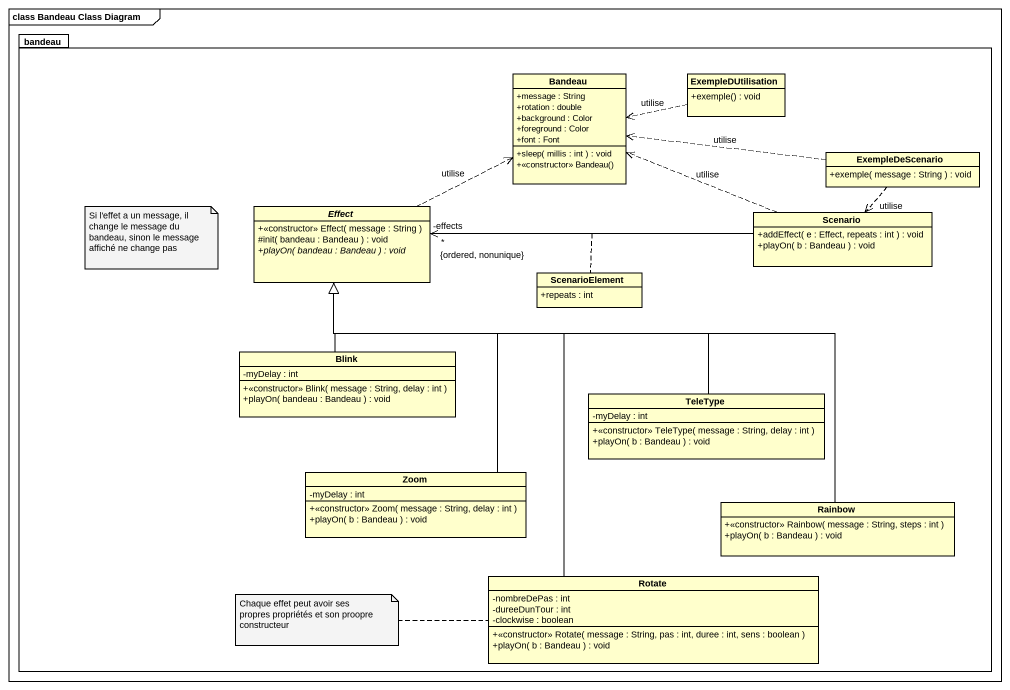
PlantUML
@startuml
mainframe class Bandeau Class Diagram
hide circle
hide empty members
skinparam classAttributeIconSize 0
package bandeau {
  class Bandeau {
    +message : String
    +rotation : double
    +background : Color
    +foreground : Color
    +font : Font
    +sleep( millis : int ) : void
    +<<constructor>> Bandeau()
  }
  class ExempleDUtilisation {
    +exemple() : void
  }
  class ExempleDeScenario {
    +exemple( message : String ) : void
  }
  abstract class Effect {
    +<<constructor>> Effect( message : String )
    #init( bandeau : Bandeau ) : void
    {abstract} +playOn( bandeau : Bandeau ) : void
  }
  class Scenario {
    +addEffect( e : Effect, repeats : int ) : void
    +playOn( b : Bandeau ) : void
  }
  class ScenarioElement {
    +repeats : int
  }
  class Blink {
    -myDelay : int
    +<<constructor>> Blink( message : String, delay : int )
    +playOn( bandeau : Bandeau ) : void
  }
  class TeleType {
    -myDelay : int
    +<<constructor>> TeleType( message : String, delay : int )
    +playOn( b : Bandeau ) : void
  }
  class Zoom {
    -myDelay : int
    +<<constructor>> Zoom( message : String, delay : int )
    +playOn( b : Bandeau ) : void
  }
  class Rainbow {
    +<<constructor>> Rainbow( message : String, steps : int )
    +playOn( b : Bandeau ) : void
  }
  class Rotate {
    -nombreDePas : int
    -dureeDunTour : int
    -clockwise : boolean
    +<<constructor>> Rotate( message : String, pas : int, duree : int, sens : boolean )
    +playOn( b : Bandeau ) : void
  }
}
ExempleDUtilisation .left.> Bandeau : utilise
ExempleDeScenario .left.> Bandeau : utilise
ExempleDeScenario ..> Scenario : utilise
Effect .right.> Bandeau : utilise
Scenario .left.> Bandeau : utilise
Scenario -left-> "-effects\n*\n{ordered, nonunique}" Effect
(Scenario, Effect) .. ScenarioElement
Blink -up-|> Effect
TeleType -left-|> Effect
Zoom -up-|> Effect
Rainbow -left-|> Effect
Rotate -up-|> Effect
note as N1
  Si l'effet a un message, il change le message du bandeau, sinon le message affiché ne change pas
end note
note left of Rotate : Chaque effet peut avoir ses propres propriétés et son proopre constructeur
@enduml
